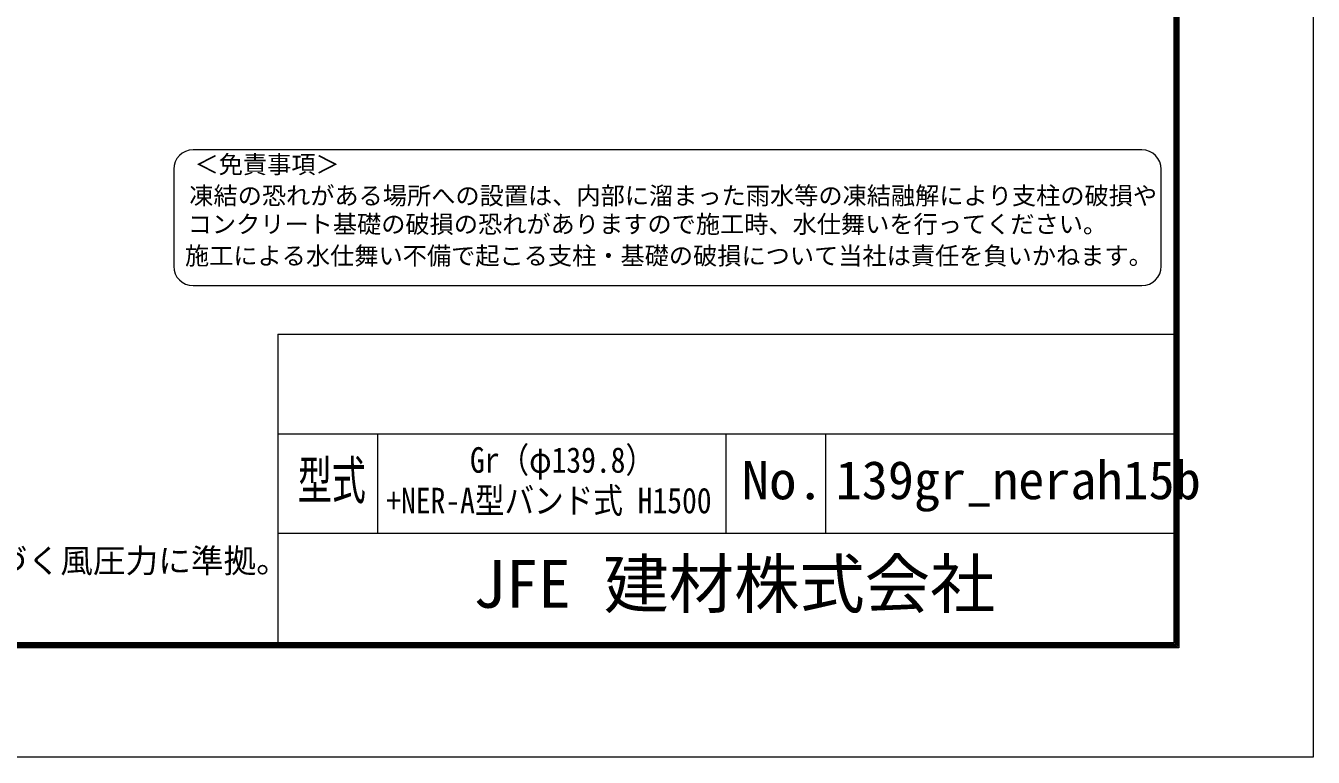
# Model space of a CAD drawing. Units: millimetres, scale not verified. Extents: x -6300 to 6300, y -4455 to 4455.
# Drawn here: x 2421 to 6300, y -4455 to -2250 of the extents above; entities that cross this region are included whole.
import ezdxf
from ezdxf.enums import TextEntityAlignment as Align

# ---------------------------------------------------------------- set-up
doc = ezdxf.new("R2010")
doc.units = ezdxf.units.MM
doc.header["$LTSCALE"] = 15
for name, color, linetype, lineweight in [('0-0_D-STR-TXT', 7, 'Continuous', 9), ('0-1_D-TTL', 7, 'Continuous', 9), ('0-2_D-TTL-TXT', 7, 'Continuous', 9)]:
    doc.layers.add(name, color=color, linetype=linetype, lineweight=lineweight)
doc.styles.add('ＭＳ ゴシック', font='')
doc.styles.get('ＭＳ ゴシック').set_extended_font_data('MS Gothic')

msp = doc.modelspace()

# ---------------------------------------------------------------- linework, layer by layer
at = {"layer": '0-1_D-TTL'}
for p, q in [((3179.94, -3180.03), (3179.94, -4110.03)), ((3179.94, -3180.03), (5879.94, -3180.03)), ((3179.94, -3480.03), (5879.94, -3480.03)), ((3479.94, -3480.03), (3479.94, -3780.03)), ((4529.94, -3480.03), (4529.94, -3780.03)), ((4829.94, -3480.03), (4829.94, -3780.03)), ((3179.94, -3780.03), (5879.94, -3780.03))]:
    msp.add_line(p, q, dxfattribs=at)
at = {"layer": '0-1_D-TTL', "color": 2}
msp.add_lwpolyline([(-6300.06, 4454.97), (6299.94, 4454.97), (6299.94, -4455.03), (-6300.06, -4455.03)], close=True, dxfattribs=at)
at = {"layer": '0-1_D-TTL'}
for points in [[(-5895.06, 4124.97), (5894.94, 4124.97), (5894.94, -4125.03), (-5895.06, -4125.03)], [(-5891.31, 4121.22), (5891.19, 4121.22), (5891.19, -4121.28), (-5891.31, -4121.28)], [(-5887.56, 4117.47), (5887.44, 4117.47), (5887.44, -4117.53), (-5887.56, -4117.53)], [(-5883.81, 4113.72), (5883.69, 4113.72), (5883.69, -4113.78), (-5883.81, -4113.78)], [(-5880.06, 4109.97), (5879.94, 4109.97), (5879.94, -4110.03), (-5880.06, -4110.03)]]:
    msp.add_lwpolyline(points, close=True, dxfattribs=at)
at = {"layer": '0-2_D-TTL-TXT', "color": 2}
for p, q in [((5783.45, -2624.46), (2924.73, -2624.46)), ((2866.28, -2682.91), (2866.28, -2975.14)), ((5841.9, -2975.14), (5841.9, -2682.91)), ((2924.73, -3033.59), (5783.45, -3033.59))]:
    msp.add_line(p, q, dxfattribs=at)
for centre, start, end in [((2924.73, -2682.91), 90, 180), ((5783.45, -2682.91), 0, 90), ((2924.73, -2975.14), 180, 270), ((5783.45, -2975.14), 270, 0)]:
    msp.add_arc(centre, 58.45, start, end, dxfattribs=at)

# ---------------------------------------------------------------- texts
at = {"layer": '0-0_D-STR-TXT', "style": 'ＭＳ ゴシック'}
msp.add_text('（設計条件）風荷重：昭和57年改正 建築基準法・同施行令に基づく風圧力に準拠。', height=72.14, dxfattribs=at).set_placement((-476.24, -3920.44), align=Align.BOTTOM_LEFT)
at = {"layer": '0-2_D-TTL-TXT', "style": 'ＭＳ ゴシック'}
for s, height, p in [('＜免責事項＞ \u3000\u3000', 53.45, (2929.06, -2711.17)), ('凍結の恐れがある場所への設置は、内部に溜まった雨水等の凍結融解により支柱の破損や', 53.45, (2913.25, -2805.27)), ('コンクリート基礎の破損の恐れがありますので施工時、水仕舞いを行ってください。', 53.45, (2908.45, -2891.09)), ('施工による水仕舞い不備で起こる支柱・基礎の破損について当社は責任を負いかねます。 ', 53.45, (2900.28, -2986.35)), ('139gr_nerah15b', 115.5, (4860.94, -3711.95)), ('JFE 建材株式会社', 144.3, (3768.51, -4047.79))]:
    msp.add_text(s, height=height, dxfattribs=at).set_placement(p, align=Align.BOTTOM_LEFT)
for s, height, width, p in [('Gr（φ139.8）', 76.97, 0.85, (3759.07, -3620.61)), ('型式', 115.5, 0.65, (3240.34, -3712.24)), ('No.', 115.5, 1.05, (4577.94, -3712.24)), ('+NER-A型バンド式 H1500', 76.97, 0.85, (3506.8, -3742.8))]:
    msp.add_text(s, height=height, dxfattribs=dict(at, width=width)).set_placement(p, align=Align.BOTTOM_LEFT)

doc.saveas('drawing.dxf')
